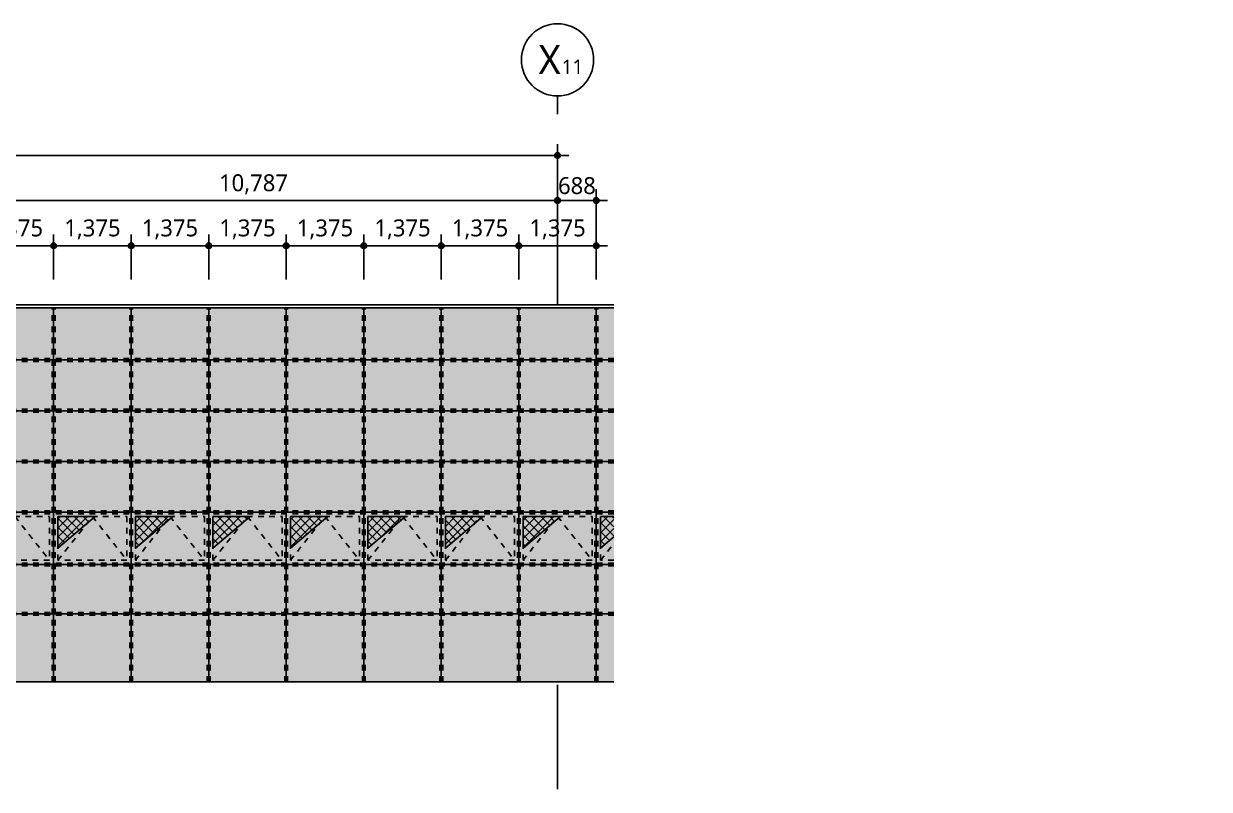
# Model space of a CAD drawing. Header units: millimetres. Extents: x 37653813 to 38677796, y 586285 to 874285.
# Drawn here: x 38656768 to 38677796, y 610018 to 623585 of the extents above; entities that cross this region are included whole.
import ezdxf
from ezdxf.enums import TextEntityAlignment as Align
from ezdxf.xclip import XClip

# ---------------------------------------------------------------- set-up
doc = ezdxf.new("R2010")
doc.units = ezdxf.units.MM
doc.header["$LTSCALE"] = 1000
doc.header["$MEASUREMENT"] = 0
doc.header["$XCLIPFRAME"] = 0
doc.header["$PDSIZE"] = -10
doc.linetypes.add('CENTER', pattern=[2, 1.25, -0.25, 0.25, -0.25])
doc.linetypes.add('HIDDEN', pattern=[2, 1, -1])
doc.layers.get('0').update_dxf_attribs({"linetype": 'CONTINUOUS'})
doc.layers.get('Defpoints').update_dxf_attribs({"color": 161, "linetype": 'CONTINUOUS'})
for name, color, linetype in [('CEN(ST)', 1, 'CENTER'), ('dim0', 7, 'CONTINUOUS'), ('hatch', 8, 'CONTINUOUS'), ('SYM(AXIS)', 7, 'CONTINUOUS'), ('TEXT(AXIS)', 2, 'CONTINUOUS'), ('WIN(커튼월)_외부', 4, 'CONTINUOUS'), ('WIN(커튼월_HID)_외부', 252, 'HIDDEN'), ('WIN_3(커튼월)_외부', 252, 'HIDDEN')]:
    doc.layers.add(name, color=color, linetype=linetype)
doc.layers.add('먹-WIN(커튼월)', color=7, linetype='CONTINUOUS', true_color=0xe0f2ff)
doc.styles.add('나눔바른고딕', font='NanumBarunGothic.ttf')
doc.dimstyles.new('A1-100', dxfattribs={"dimtxt": 3, "dimasz": 1, "dimexe": 2, "dimexo": 2, "dimgap": 1, "dimtad": 1, "dimdec": 0, "dimzin": 12, "dimdsep": 46, "dimlunit": 6, "dimtxsty": '나눔바른고딕', "dimblk1": 'DIMDOT', "dimblk2": 'DIMDOT', "dimsah": 1, "dimcen": -1, "dimdle": 2, "dimclrd": 256, "dimclre": 256, "dimclrt": 3, "dimadec": 0, "dimazin": 0, "dimtfac": 1, "dimtdec": 0, "dimtix": 1, "dimtmove": 2, "dimatfit": 3, "dimldrblk": 'DIMDOT', "dimfxl": 1, "dimtvp": 1, "dimtolj": 1, "dimtzin": 12, "dimlwd": -1, "dimlwe": -1, "dimarcsym": 0})

# ---------------------------------------------------------------- blocks, each defined once
blk = doc.blocks.new('DIMDOT')
at = {"linetype": 'Continuous'}
for p, q in [((-2, 0), (2, 0)), ((0, -2), (0, 2))]:
    blk.add_line(p, q, dxfattribs=at)
for radius in [0.5, 0.25]:
    blk.add_circle((0, 0), radius, dxfattribs=at)
blk = doc.blocks.new('*D298')
at = {"layer": 'Defpoints', "color": 0, "transparency": 16777216}
for p in [(38666236.51168856, 621251.6939037293), (38611236.51168855, 618851.693903728), (38666236.51168856, 618851.693903728)]:
    blk.add_point(p, dxfattribs=at)
at = {"layer": 'dim0', "transparency": 16777216}
for p, q in [((38611236.51168855, 619051.693903728), (38611236.51168855, 621451.6939037293)), ((38666236.51168856, 619051.693903728), (38666236.51168856, 621451.6939037293)), ((38611336.51168855, 621251.6939037293), (38666136.51168856, 621251.6939037293))]:
    blk.add_line(p, q, dxfattribs=at)
at = {"layer": 'dim0', "transparency": 16777216, "xscale": 100, "yscale": 100, "zscale": 100, "rotation": 180}
blk.add_blockref('DIMDOT', (38611236.51168855, 621251.6939037293), dxfattribs=at)
at = {"layer": 'dim0', "transparency": 16777216, "xscale": 100, "yscale": 100, "zscale": 100}
blk.add_blockref('DIMDOT', (38666236.51168856, 621251.6939037293), dxfattribs=at)
at = {"layer": 'dim0', "color": 3, "transparency": 16777216, "insert": (38638736.51168856, 621539.3499370164), "char_height": 300, "attachment_point": 5, "style": '나눔바른고딕'}
blk.add_mtext('\\A1;55,000', dxfattribs=at)
blk = doc.blocks.new('*D300')
at = {"layer": 'Defpoints', "color": 0, "transparency": 16777216}
for p in [(38666236.51168856, 620451.693903728), (38666236.51168856, 618851.6939037271), (38666924.01168856, 618851.6939037277)]:
    blk.add_point(p, dxfattribs=at)
at = {"layer": 'dim0', "transparency": 16777216}
for p, q in [((38666236.51168856, 619051.6939037271), (38666236.51168856, 620651.693903728)), ((38666924.01168856, 619051.6939037277), (38666924.01168856, 620651.693903728)), ((38666136.51168856, 620451.693903728), (38666036.51168856, 620451.693903728)), ((38666924.01168856, 620451.693903728), (38666236.51168856, 620451.693903728)), ((38667024.01168856, 620451.693903728), (38667124.01168856, 620451.693903728))]:
    blk.add_line(p, q, dxfattribs=at)
at = {"layer": 'dim0', "transparency": 16777216, "xscale": 100, "yscale": 100, "zscale": 100}
blk.add_blockref('DIMDOT', (38666236.51168856, 620451.693903728), dxfattribs=at)
at = {"layer": 'dim0', "transparency": 16777216, "xscale": 100, "yscale": 100, "zscale": 100, "rotation": 180}
blk.add_blockref('DIMDOT', (38666924.01168856, 620451.693903728), dxfattribs=at)
at = {"layer": 'dim0', "color": 3, "transparency": 16777216, "insert": (38666580.26168856, 620714.1765666961), "char_height": 300, "attachment_point": 5, "style": '나눔바른고딕'}
blk.add_mtext('\\A1;688', dxfattribs=at)
blk = doc.blocks.new('A$C2F20087E')
at = {"layer": 'SYM(AXIS)'}
blk.add_line((600.0000756429507, -3.89362685382e-05), (600.0000756434165, 299.9999610639643), dxfattribs=at)
blk.add_circle((600.0000756429507, 899.9999610637316), 600, dxfattribs=at)
blk = doc.blocks.new('*D302')
at = {"layer": 'Defpoints', "color": 0, "transparency": 16777216}
for p in [(38655449.13594547, 620451.693903728), (38655449.13594547, 618851.6939037271), (38666236.51168855, 618851.6939037277)]:
    blk.add_point(p, dxfattribs=at)
at = {"layer": 'dim0', "transparency": 16777216}
for p, q in [((38655449.13594547, 619051.6939037271), (38655449.13594547, 620651.693903728)), ((38666236.51168855, 619051.6939037277), (38666236.51168855, 620651.693903728)), ((38666136.51168855, 620451.693903728), (38655549.13594547, 620451.693903728))]:
    blk.add_line(p, q, dxfattribs=at)
at = {"layer": 'dim0', "transparency": 16777216, "xscale": 100, "yscale": 100, "zscale": 100, "rotation": 180}
blk.add_blockref('DIMDOT', (38655449.13594547, 620451.693903728), dxfattribs=at)
at = {"layer": 'dim0', "transparency": 16777216, "xscale": 100, "yscale": 100, "zscale": 100}
blk.add_blockref('DIMDOT', (38666236.51168855, 620451.693903728), dxfattribs=at)
at = {"layer": 'dim0', "color": 3, "transparency": 16777216, "insert": (38660842.82381701, 620739.3499370151), "char_height": 300, "attachment_point": 5, "style": '나눔바른고딕'}
blk.add_mtext('\\A1;10,787', dxfattribs=at)
blk = doc.blocks.new('A$C2DB153E7')
at = {"layer": 'hatch'}
h = blk.add_hatch(dxfattribs=at)
h.set_pattern_fill('_USER', color=252, scale=112.5, angle=45, double=1, pattern_type=0)
h.set_pattern_definition([(44.99999999999999, (-5906.3366872482, -13786.875), (-79.5495128834866, 79.5495128834866), []), (135, (-5906.3366872482, -13786.875), (-79.5495128834866, -79.5495128834866), [])])
h.paths.add_polyline_path([(662.5000000037253, 0), (-7.450580596923828e-09, -562.5), (-7.450580596923828e-09, 0)])
at = {"layer": 'hatch', "color": 252}
blk.add_lwpolyline([(662.5000000037253, 0), (-7.450580596923828e-09, -562.5), (-7.450580596923828e-09, 0)], close=True, dxfattribs=at)
blk = doc.blocks.new('A$C26893fde')
blk.add_wipeout([(8126.9086349383, 7189.999418636842), (174351.90863494674, 7189.999418636347), (174351.90863494674, 459.99941864199354), (8126.9086349383, 459.9994186424592)])
at = {"layer": '먹-WIN(커튼월)', "ltscale": 0.1}
h = blk.add_hatch(dxfattribs=at)
h.set_pattern_fill('DOTS', color=254, scale=3000)
h.set_pattern_definition([(0, (-37795372.13502173, -766752.4705113305), (93.75, 187.5), [0, -187.5])])
h.paths.add_polyline_path([(174301.9086349458, 7139.999418635969), (8176.9086349383, 7139.999418636435), (8176.9086349383, 4389.999418637832), (174301.9086349458, 4389.999418637366)])
h = blk.add_hatch(dxfattribs=at)
h.set_pattern_fill('DOTS', color=256, scale=3000)
h.set_pattern_definition([(0, (-37795372.13502173, -769452.4705113304), (93.75, 187.5), [0, -187.5])])
h.paths.add_polyline_path([(174301.9086349458, 4389.999418637482), (8176.9086349383, 4389.999418637948), (8176.9086349383, 1689.999418637948), (174301.9086349458, 1689.999418637482)])
h = blk.add_hatch(dxfattribs=at)
h.set_pattern_fill('DOTS', color=254, scale=3000)
h.set_pattern_definition([(0, (-37795372.13502173, -772202.4705113296), (93.75, 187.5), [0, -187.5])])
h.paths.add_polyline_path([(174301.9086349458, 1689.9994186369), (8176.9086349383, 1689.999418637366), (8176.9086349383, 509.9994186453987), (174301.9086349458, 509.999418644933)])
at = {"layer": 'WIN(커튼월)_외부', "ltscale": 1000}
for p, q in [((8126.9086349383, 7189.999418636551), (174351.9086349458, 7189.999418636085)), ((8126.9086349383, 7189.999418636551), (174351.9086349458, 7189.999418636085)), ((8176.9086349383, 7139.999418636551), (174301.9086349458, 7139.999418636085)), ((109864.4086349383, 509.999418644933), (109864.4086349383, 7139.999418636551)), ((111239.4086349383, 509.999418644933), (111239.4086349383, 7139.999418636551)), ((112614.4086349383, 509.999418644933), (112614.4086349383, 7139.999418636551)), ((113989.4086349383, 509.999418644933), (113989.4086349383, 7139.999418636551)), ((115364.4086349383, 509.999418644933), (115364.4086349383, 7139.999418636551)), ((116739.4086349383, 509.999418644933), (116739.4086349383, 7139.999418636551)), ((118114.4086349383, 509.999418644933), (118114.4086349383, 7139.999418636551)), ((119489.4086349383, 509.999418644933), (119489.4086349383, 7139.999418636551)), ((8176.9086349383, 6214.999418638414), (174251.9086349458, 6214.999418637948)), ((8176.9086349383, 6214.999418638414), (174251.9086349458, 6214.999418637948)), ((8176.9086349383, 6214.999418638414), (174251.9086349458, 6214.999418637948)), ((8176.9086349383, 6214.999418638414), (174251.9086349458, 6214.999418637948)), ((8176.9086349383, 5314.999418638414), (174251.9086349458, 5314.999418637948)), ((8176.9086349383, 5314.999418638414), (174251.9086349458, 5314.999418637948)), ((8176.9086349383, 5314.999418638414), (174251.9086349458, 5314.999418637948)), ((8176.9086349383, 5314.999418638414), (174251.9086349458, 5314.999418637948)), ((8176.9086349383, 4414.999418638414), (174251.9086349458, 4414.999418637948)), ((8176.9086349383, 4414.999418638414), (174251.9086349458, 4414.999418637948)), ((8176.9086349383, 4414.999418638414), (174251.9086349458, 4414.999418637948)), ((8176.9086349383, 4414.999418638414), (174251.9086349458, 4414.999418637948)), ((8176.9086349383, 3514.999418638414), (174251.9086349458, 3514.999418637948)), ((8176.9086349383, 2589.999418638414), (174251.9086349458, 2589.999418637948)), ((8176.9086349383, 1714.999418638414), (174251.9086349458, 1714.999418637948)), ((8126.9086349383, 459.9994186458644), (174351.9086349458, 459.9994186453987)), ((8176.9086349383, 509.999418644933), (174301.9086349458, 509.9994186453987))]:
    blk.add_line(p, q, dxfattribs=at)
at = {"layer": 'WIN(커튼월_HID)_외부', "ltscale": 0.1}
for p, q in [((109839.4086349383, 509.999418644933), (109839.4086349383, 7139.999418636551)), ((109889.4086349383, 509.999418644933), (109889.4086349383, 7139.999418636551)), ((111214.4086349383, 509.999418644933), (111214.4086349383, 7139.999418636551)), ((111264.4086349383, 509.999418644933), (111264.4086349383, 7139.999418636551)), ((112589.4086349383, 509.999418644933), (112589.4086349383, 7139.999418636551)), ((112639.4086349383, 509.999418644933), (112639.4086349383, 7139.999418636551)), ((113964.4086349383, 509.999418644933), (113964.4086349383, 7139.999418636551)), ((114014.4086349383, 509.999418644933), (114014.4086349383, 7139.999418636551)), ((115339.4086349383, 509.999418644933), (115339.4086349383, 7139.999418636551)), ((115389.4086349383, 509.999418644933), (115389.4086349383, 7139.999418636551)), ((116714.4086349383, 509.999418644933), (116714.4086349383, 7139.999418636551)), ((116764.4086349383, 509.999418644933), (116764.4086349383, 7139.999418636551)), ((118089.4086349383, 509.999418644933), (118089.4086349383, 7139.999418636551)), ((118139.4086349383, 509.999418644933), (118139.4086349383, 7139.999418636551)), ((119464.4086349383, 509.999418644933), (119464.4086349383, 7139.999418636551)), ((119514.4086349383, 509.999418644933), (119514.4086349383, 7139.999418636551)), ((8171.9086349383, 6189.999418638414), (174246.9086349458, 6189.999418637017)), ((8176.9086349383, 6239.999418638414), (174251.9086349458, 6239.999418637948)), ((8171.9086349383, 5289.999418638414), (174246.9086349458, 5289.999418637017)), ((8176.9086349383, 5339.999418638414), (174251.9086349458, 5339.999418637948)), ((8176.9086349383, 4439.999418638414), (174251.9086349458, 4439.999418637948)), ((8171.9086349383, 4389.999418638414), (174246.9086349458, 4389.999418637017)), ((8176.9086349383, 3539.999418638414), (174251.9086349458, 3539.999418637948)), ((8176.9086349383, 3489.999418638414), (174251.9086349458, 3489.999418637017)), ((8176.9086349383, 2614.999418638414), (174251.9086349458, 2614.999418637948)), ((8176.9086349383, 2564.999418638414), (174251.9086349458, 2564.999418637017)), ((8176.9086349383, 1739.999418638414), (174251.9086349458, 1739.999418637948)), ((8176.9086349383, 1689.999418638414), (174251.9086349458, 1689.999418637017))]:
    blk.add_line(p, q, dxfattribs=at)
for points in [[(108564.4086349383, 3439.999418638414), (109789.4086349383, 3439.999418638414), (109789.4086349383, 2664.999418638414), (108564.4086349383, 2664.999418638414)], [(109939.4086349383, 3439.999418638414), (111164.4086349383, 3439.999418638414), (111164.4086349383, 2664.999418638414), (109939.4086349383, 2664.999418638414)], [(111314.4086349383, 3439.999418638414), (112539.4086349383, 3439.999418638414), (112539.4086349383, 2664.999418638414), (111314.4086349383, 2664.999418638414)], [(112689.4086349383, 3439.999418638414), (113914.4086349383, 3439.999418638414), (113914.4086349383, 2664.999418638414), (112689.4086349383, 2664.999418638414)], [(114064.4086349383, 3439.999418638414), (115289.4086349383, 3439.999418638414), (115289.4086349383, 2664.999418638414), (114064.4086349383, 2664.999418638414)], [(115439.4086349383, 3439.999418638414), (116664.4086349383, 3439.999418638414), (116664.4086349383, 2664.999418638414), (115439.4086349383, 2664.999418638414)], [(116814.4086349383, 3439.999418638414), (118039.4086349383, 3439.999418638414), (118039.4086349383, 2664.999418638414), (116814.4086349383, 2664.999418638414)], [(118189.4086349383, 3439.999418638414), (119414.4086349383, 3439.999418638414), (119414.4086349383, 2664.999418638414), (118189.4086349383, 2664.999418638414)], [(119564.4086349383, 3439.999418638414), (120789.4086349383, 3439.999418638414), (120789.4086349383, 2664.999418638414), (119564.4086349383, 2664.999418638414)]]:
    blk.add_lwpolyline(points, close=True, dxfattribs=at)
at = {"layer": 'WIN_3(커튼월)_외부', "ltscale": 0.1}
for points in [[(108564.4086349383, 2664.999418638414), (109176.9086349383, 3439.999418638414), (109789.4086349383, 2664.999418638414)], [(109939.4086349383, 2664.999418638414), (110551.9086349383, 3439.999418638414), (111164.4086349383, 2664.999418638414)], [(111314.4086349383, 2664.999418638414), (111926.9086349383, 3439.999418638414), (112539.4086349383, 2664.999418638414)], [(112689.4086349383, 2664.999418638414), (113301.9086349383, 3439.999418638414), (113914.4086349383, 2664.999418638414)], [(114064.4086349383, 2664.999418638414), (114676.9086349383, 3439.999418638414), (115289.4086349383, 2664.999418638414)], [(115439.4086349383, 2664.999418638414), (116051.9086349383, 3439.999418638414), (116664.4086349383, 2664.999418638414)], [(116814.4086349383, 2664.999418638414), (117426.9086349383, 3439.999418638414), (118039.4086349383, 2664.999418638414)], [(118189.4086349383, 2664.999418638414), (118801.9086349383, 3439.999418638414), (119414.4086349383, 2664.999418638414)], [(119564.4086349383, 2664.999418638414), (120176.9086349383, 3439.999418638414), (120789.4086349383, 2664.999418638414)]]:
    blk.add_lwpolyline(points, dxfattribs=at)
at = {"ltscale": 0.1}
for p in [(109939.4086349458, 3439.999418638414), (111314.4086349458, 3439.999418638414), (112689.4086349458, 3439.999418638414), (114064.4086349458, 3439.999418638414), (115439.4086349458, 3439.999418638414), (116814.4086349458, 3439.999418638414), (118189.4086349458, 3439.999418638414), (119564.4086349458, 3439.999418638414)]:
    blk.add_blockref('A$C2DB153E7', p, dxfattribs=at)
blk = doc.blocks.new('*D506')
at = {"layer": 'Defpoints', "color": 0, "transparency": 16777216}
for p in [(38657299.01168856, 619651.6939037273), (38655924.01168856, 618851.6939037273), (38657299.01168856, 618851.6939040055)]:
    blk.add_point(p, dxfattribs=at)
at = {"layer": 'dim0', "transparency": 16777216}
for p, q in [((38655924.01168856, 619051.6939037273), (38655924.01168856, 619851.6939037273)), ((38657299.01168856, 619051.6939040055), (38657299.01168856, 619851.6939037273)), ((38656024.01168856, 619651.6939037273), (38657199.01168856, 619651.6939037273))]:
    blk.add_line(p, q, dxfattribs=at)
at = {"layer": 'dim0', "transparency": 16777216, "xscale": 100, "yscale": 100, "zscale": 100, "rotation": 180}
blk.add_blockref('DIMDOT', (38655924.01168856, 619651.6939037273), dxfattribs=at)
at = {"layer": 'dim0', "transparency": 16777216, "xscale": 100, "yscale": 100, "zscale": 100}
blk.add_blockref('DIMDOT', (38657299.01168856, 619651.6939037273), dxfattribs=at)
at = {"layer": 'dim0', "color": 3, "transparency": 16777216, "insert": (38656611.51168856, 619939.5579813973), "char_height": 300, "attachment_point": 5, "style": '나눔바른고딕'}
blk.add_mtext('\\A1;1,375', dxfattribs=at)
blk = doc.blocks.new('*D507')
at = {"layer": 'Defpoints', "color": 0, "transparency": 16777216}
for p in [(38657299.01168856, 619651.6939037273), (38655924.01168856, 618851.6939037273), (38657299.01168856, 618851.6939040055)]:
    blk.add_point(p, dxfattribs=at)
at = {"layer": 'dim0', "transparency": 16777216}
for p, q in [((38655924.01168856, 619051.6939037273), (38655924.01168856, 619851.6939037273)), ((38657299.01168856, 619051.6939040055), (38657299.01168856, 619851.6939037273)), ((38656024.01168856, 619651.6939037273), (38657199.01168856, 619651.6939037273))]:
    blk.add_line(p, q, dxfattribs=at)
at = {"layer": 'dim0', "transparency": 16777216, "xscale": 100, "yscale": 100, "zscale": 100, "rotation": 180}
blk.add_blockref('DIMDOT', (38655924.01168856, 619651.6939037273), dxfattribs=at)
at = {"layer": 'dim0', "transparency": 16777216, "xscale": 100, "yscale": 100, "zscale": 100}
blk.add_blockref('DIMDOT', (38657299.01168856, 619651.6939037273), dxfattribs=at)
at = {"layer": 'dim0', "color": 3, "transparency": 16777216, "insert": (38656611.51168856, 619939.5579813973), "char_height": 300, "attachment_point": 5, "style": '나눔바른고딕'}
blk.add_mtext('\\A1;1,375', dxfattribs=at)
blk = doc.blocks.new('*D508')
at = {"layer": 'Defpoints', "color": 0, "transparency": 16777216}
for p in [(38658674.01168856, 619651.6939037273), (38657299.01168856, 618851.6939037273), (38658674.01168856, 618851.6939040055)]:
    blk.add_point(p, dxfattribs=at)
at = {"layer": 'dim0', "transparency": 16777216}
for p, q in [((38657299.01168856, 619051.6939037273), (38657299.01168856, 619851.6939037273)), ((38658674.01168856, 619051.6939040055), (38658674.01168856, 619851.6939037273)), ((38657399.01168856, 619651.6939037273), (38658574.01168856, 619651.6939037273))]:
    blk.add_line(p, q, dxfattribs=at)
at = {"layer": 'dim0', "transparency": 16777216, "xscale": 100, "yscale": 100, "zscale": 100, "rotation": 180}
blk.add_blockref('DIMDOT', (38657299.01168856, 619651.6939037273), dxfattribs=at)
at = {"layer": 'dim0', "transparency": 16777216, "xscale": 100, "yscale": 100, "zscale": 100}
blk.add_blockref('DIMDOT', (38658674.01168856, 619651.6939037273), dxfattribs=at)
at = {"layer": 'dim0', "color": 3, "transparency": 16777216, "insert": (38657986.51168856, 619939.5579813973), "char_height": 300, "attachment_point": 5, "style": '나눔바른고딕'}
blk.add_mtext('\\A1;1,375', dxfattribs=at)
blk = doc.blocks.new('*D509')
at = {"layer": 'Defpoints', "color": 0, "transparency": 16777216}
for p in [(38658674.01168856, 619651.6939037273), (38657299.01168856, 618851.6939037273), (38658674.01168856, 618851.6939040055)]:
    blk.add_point(p, dxfattribs=at)
at = {"layer": 'dim0', "transparency": 16777216}
for p, q in [((38657299.01168856, 619051.6939037273), (38657299.01168856, 619851.6939037273)), ((38658674.01168856, 619051.6939040055), (38658674.01168856, 619851.6939037273)), ((38657399.01168856, 619651.6939037273), (38658574.01168856, 619651.6939037273))]:
    blk.add_line(p, q, dxfattribs=at)
at = {"layer": 'dim0', "transparency": 16777216, "xscale": 100, "yscale": 100, "zscale": 100, "rotation": 180}
blk.add_blockref('DIMDOT', (38657299.01168856, 619651.6939037273), dxfattribs=at)
at = {"layer": 'dim0', "transparency": 16777216, "xscale": 100, "yscale": 100, "zscale": 100}
blk.add_blockref('DIMDOT', (38658674.01168856, 619651.6939037273), dxfattribs=at)
at = {"layer": 'dim0', "color": 3, "transparency": 16777216, "insert": (38657986.51168856, 619939.5579813973), "char_height": 300, "attachment_point": 5, "style": '나눔바른고딕'}
blk.add_mtext('\\A1;1,375', dxfattribs=at)
blk = doc.blocks.new('*D510')
at = {"layer": 'Defpoints', "color": 0, "transparency": 16777216}
for p in [(38660049.01168856, 619651.6939037273), (38658674.01168856, 618851.6939037273), (38660049.01168856, 618851.6939040055)]:
    blk.add_point(p, dxfattribs=at)
at = {"layer": 'dim0', "transparency": 16777216}
for p, q in [((38658674.01168856, 619051.6939037273), (38658674.01168856, 619851.6939037273)), ((38660049.01168856, 619051.6939040055), (38660049.01168856, 619851.6939037273)), ((38658774.01168856, 619651.6939037273), (38659949.01168856, 619651.6939037273))]:
    blk.add_line(p, q, dxfattribs=at)
at = {"layer": 'dim0', "transparency": 16777216, "xscale": 100, "yscale": 100, "zscale": 100, "rotation": 180}
blk.add_blockref('DIMDOT', (38658674.01168856, 619651.6939037273), dxfattribs=at)
at = {"layer": 'dim0', "transparency": 16777216, "xscale": 100, "yscale": 100, "zscale": 100}
blk.add_blockref('DIMDOT', (38660049.01168856, 619651.6939037273), dxfattribs=at)
at = {"layer": 'dim0', "color": 3, "transparency": 16777216, "insert": (38659361.51168856, 619939.5579813973), "char_height": 300, "attachment_point": 5, "style": '나눔바른고딕'}
blk.add_mtext('\\A1;1,375', dxfattribs=at)
blk = doc.blocks.new('*D511')
at = {"layer": 'Defpoints', "color": 0, "transparency": 16777216}
for p in [(38660049.01168856, 619651.6939037273), (38658674.01168856, 618851.6939037273), (38660049.01168856, 618851.6939040055)]:
    blk.add_point(p, dxfattribs=at)
at = {"layer": 'dim0', "transparency": 16777216}
for p, q in [((38658674.01168856, 619051.6939037273), (38658674.01168856, 619851.6939037273)), ((38660049.01168856, 619051.6939040055), (38660049.01168856, 619851.6939037273)), ((38658774.01168856, 619651.6939037273), (38659949.01168856, 619651.6939037273))]:
    blk.add_line(p, q, dxfattribs=at)
at = {"layer": 'dim0', "transparency": 16777216, "xscale": 100, "yscale": 100, "zscale": 100, "rotation": 180}
blk.add_blockref('DIMDOT', (38658674.01168856, 619651.6939037273), dxfattribs=at)
at = {"layer": 'dim0', "transparency": 16777216, "xscale": 100, "yscale": 100, "zscale": 100}
blk.add_blockref('DIMDOT', (38660049.01168856, 619651.6939037273), dxfattribs=at)
at = {"layer": 'dim0', "color": 3, "transparency": 16777216, "insert": (38659361.51168856, 619939.5579813973), "char_height": 300, "attachment_point": 5, "style": '나눔바른고딕'}
blk.add_mtext('\\A1;1,375', dxfattribs=at)
blk = doc.blocks.new('*D512')
at = {"layer": 'Defpoints', "color": 0, "transparency": 16777216}
for p in [(38661424.01168856, 619651.6939037273), (38660049.01168856, 618851.6939037273), (38661424.01168856, 618851.6939040055)]:
    blk.add_point(p, dxfattribs=at)
at = {"layer": 'dim0', "transparency": 16777216}
for p, q in [((38660049.01168856, 619051.6939037273), (38660049.01168856, 619851.6939037273)), ((38661424.01168856, 619051.6939040055), (38661424.01168856, 619851.6939037273)), ((38660149.01168856, 619651.6939037273), (38661324.01168856, 619651.6939037273))]:
    blk.add_line(p, q, dxfattribs=at)
at = {"layer": 'dim0', "transparency": 16777216, "xscale": 100, "yscale": 100, "zscale": 100, "rotation": 180}
blk.add_blockref('DIMDOT', (38660049.01168856, 619651.6939037273), dxfattribs=at)
at = {"layer": 'dim0', "transparency": 16777216, "xscale": 100, "yscale": 100, "zscale": 100}
blk.add_blockref('DIMDOT', (38661424.01168856, 619651.6939037273), dxfattribs=at)
at = {"layer": 'dim0', "color": 3, "transparency": 16777216, "insert": (38660736.51168856, 619939.5579813973), "char_height": 300, "attachment_point": 5, "style": '나눔바른고딕'}
blk.add_mtext('\\A1;1,375', dxfattribs=at)
blk = doc.blocks.new('*D513')
at = {"layer": 'Defpoints', "color": 0, "transparency": 16777216}
for p in [(38661424.01168856, 619651.6939037273), (38660049.01168856, 618851.6939037273), (38661424.01168856, 618851.6939040055)]:
    blk.add_point(p, dxfattribs=at)
at = {"layer": 'dim0', "transparency": 16777216}
for p, q in [((38660049.01168856, 619051.6939037273), (38660049.01168856, 619851.6939037273)), ((38661424.01168856, 619051.6939040055), (38661424.01168856, 619851.6939037273)), ((38660149.01168856, 619651.6939037273), (38661324.01168856, 619651.6939037273))]:
    blk.add_line(p, q, dxfattribs=at)
at = {"layer": 'dim0', "transparency": 16777216, "xscale": 100, "yscale": 100, "zscale": 100, "rotation": 180}
blk.add_blockref('DIMDOT', (38660049.01168856, 619651.6939037273), dxfattribs=at)
at = {"layer": 'dim0', "transparency": 16777216, "xscale": 100, "yscale": 100, "zscale": 100}
blk.add_blockref('DIMDOT', (38661424.01168856, 619651.6939037273), dxfattribs=at)
at = {"layer": 'dim0', "color": 3, "transparency": 16777216, "insert": (38660736.51168856, 619939.5579813973), "char_height": 300, "attachment_point": 5, "style": '나눔바른고딕'}
blk.add_mtext('\\A1;1,375', dxfattribs=at)
blk = doc.blocks.new('*D514')
at = {"layer": 'Defpoints', "color": 0, "transparency": 16777216}
for p in [(38662799.01168856, 619651.6939037273), (38661424.01168856, 618851.6939037273), (38662799.01168856, 618851.6939040055)]:
    blk.add_point(p, dxfattribs=at)
at = {"layer": 'dim0', "transparency": 16777216}
for p, q in [((38661424.01168856, 619051.6939037273), (38661424.01168856, 619851.6939037273)), ((38662799.01168856, 619051.6939040055), (38662799.01168856, 619851.6939037273)), ((38661524.01168856, 619651.6939037273), (38662699.01168856, 619651.6939037273))]:
    blk.add_line(p, q, dxfattribs=at)
at = {"layer": 'dim0', "transparency": 16777216, "xscale": 100, "yscale": 100, "zscale": 100, "rotation": 180}
blk.add_blockref('DIMDOT', (38661424.01168856, 619651.6939037273), dxfattribs=at)
at = {"layer": 'dim0', "transparency": 16777216, "xscale": 100, "yscale": 100, "zscale": 100}
blk.add_blockref('DIMDOT', (38662799.01168856, 619651.6939037273), dxfattribs=at)
at = {"layer": 'dim0', "color": 3, "transparency": 16777216, "insert": (38662111.51168856, 619939.5579813973), "char_height": 300, "attachment_point": 5, "style": '나눔바른고딕'}
blk.add_mtext('\\A1;1,375', dxfattribs=at)
blk = doc.blocks.new('*D515')
at = {"layer": 'Defpoints', "color": 0, "transparency": 16777216}
for p in [(38662799.01168856, 619651.6939037273), (38661424.01168856, 618851.6939037273), (38662799.01168856, 618851.6939040055)]:
    blk.add_point(p, dxfattribs=at)
at = {"layer": 'dim0', "transparency": 16777216}
for p, q in [((38661424.01168856, 619051.6939037273), (38661424.01168856, 619851.6939037273)), ((38662799.01168856, 619051.6939040055), (38662799.01168856, 619851.6939037273)), ((38661524.01168856, 619651.6939037273), (38662699.01168856, 619651.6939037273))]:
    blk.add_line(p, q, dxfattribs=at)
at = {"layer": 'dim0', "transparency": 16777216, "xscale": 100, "yscale": 100, "zscale": 100, "rotation": 180}
blk.add_blockref('DIMDOT', (38661424.01168856, 619651.6939037273), dxfattribs=at)
at = {"layer": 'dim0', "transparency": 16777216, "xscale": 100, "yscale": 100, "zscale": 100}
blk.add_blockref('DIMDOT', (38662799.01168856, 619651.6939037273), dxfattribs=at)
at = {"layer": 'dim0', "color": 3, "transparency": 16777216, "insert": (38662111.51168856, 619939.5579813973), "char_height": 300, "attachment_point": 5, "style": '나눔바른고딕'}
blk.add_mtext('\\A1;1,375', dxfattribs=at)
blk = doc.blocks.new('*D516')
at = {"layer": 'Defpoints', "color": 0, "transparency": 16777216}
for p in [(38664174.01168856, 619651.6939037273), (38662799.01168856, 618851.6939037273), (38664174.01168856, 618851.6939040055)]:
    blk.add_point(p, dxfattribs=at)
at = {"layer": 'dim0', "transparency": 16777216}
for p, q in [((38662799.01168856, 619051.6939037273), (38662799.01168856, 619851.6939037273)), ((38664174.01168856, 619051.6939040055), (38664174.01168856, 619851.6939037273)), ((38662899.01168856, 619651.6939037273), (38664074.01168856, 619651.6939037273))]:
    blk.add_line(p, q, dxfattribs=at)
at = {"layer": 'dim0', "transparency": 16777216, "xscale": 100, "yscale": 100, "zscale": 100, "rotation": 180}
blk.add_blockref('DIMDOT', (38662799.01168856, 619651.6939037273), dxfattribs=at)
at = {"layer": 'dim0', "transparency": 16777216, "xscale": 100, "yscale": 100, "zscale": 100}
blk.add_blockref('DIMDOT', (38664174.01168856, 619651.6939037273), dxfattribs=at)
at = {"layer": 'dim0', "color": 3, "transparency": 16777216, "insert": (38663486.51168856, 619939.5579813973), "char_height": 300, "attachment_point": 5, "style": '나눔바른고딕'}
blk.add_mtext('\\A1;1,375', dxfattribs=at)
blk = doc.blocks.new('*D517')
at = {"layer": 'Defpoints', "color": 0, "transparency": 16777216}
for p in [(38664174.01168856, 619651.6939037273), (38662799.01168856, 618851.6939037273), (38664174.01168856, 618851.6939040055)]:
    blk.add_point(p, dxfattribs=at)
at = {"layer": 'dim0', "transparency": 16777216}
for p, q in [((38662799.01168856, 619051.6939037273), (38662799.01168856, 619851.6939037273)), ((38664174.01168856, 619051.6939040055), (38664174.01168856, 619851.6939037273)), ((38662899.01168856, 619651.6939037273), (38664074.01168856, 619651.6939037273))]:
    blk.add_line(p, q, dxfattribs=at)
at = {"layer": 'dim0', "transparency": 16777216, "xscale": 100, "yscale": 100, "zscale": 100, "rotation": 180}
blk.add_blockref('DIMDOT', (38662799.01168856, 619651.6939037273), dxfattribs=at)
at = {"layer": 'dim0', "transparency": 16777216, "xscale": 100, "yscale": 100, "zscale": 100}
blk.add_blockref('DIMDOT', (38664174.01168856, 619651.6939037273), dxfattribs=at)
at = {"layer": 'dim0', "color": 3, "transparency": 16777216, "insert": (38663486.51168856, 619939.5579813973), "char_height": 300, "attachment_point": 5, "style": '나눔바른고딕'}
blk.add_mtext('\\A1;1,375', dxfattribs=at)
blk = doc.blocks.new('*D518')
at = {"layer": 'Defpoints', "color": 0, "transparency": 16777216}
for p in [(38665549.01168856, 619651.6939037273), (38664174.01168856, 618851.6939037273), (38665549.01168856, 618851.6939040055)]:
    blk.add_point(p, dxfattribs=at)
at = {"layer": 'dim0', "transparency": 16777216}
for p, q in [((38664174.01168856, 619051.6939037273), (38664174.01168856, 619851.6939037273)), ((38665549.01168856, 619051.6939040055), (38665549.01168856, 619851.6939037273)), ((38664274.01168856, 619651.6939037273), (38665449.01168856, 619651.6939037273))]:
    blk.add_line(p, q, dxfattribs=at)
at = {"layer": 'dim0', "transparency": 16777216, "xscale": 100, "yscale": 100, "zscale": 100, "rotation": 180}
blk.add_blockref('DIMDOT', (38664174.01168856, 619651.6939037273), dxfattribs=at)
at = {"layer": 'dim0', "transparency": 16777216, "xscale": 100, "yscale": 100, "zscale": 100}
blk.add_blockref('DIMDOT', (38665549.01168856, 619651.6939037273), dxfattribs=at)
at = {"layer": 'dim0', "color": 3, "transparency": 16777216, "insert": (38664861.51168856, 619939.5579813973), "char_height": 300, "attachment_point": 5, "style": '나눔바른고딕'}
blk.add_mtext('\\A1;1,375', dxfattribs=at)
blk = doc.blocks.new('*D519')
at = {"layer": 'Defpoints', "color": 0, "transparency": 16777216}
for p in [(38665549.01168856, 619651.6939037273), (38664174.01168856, 618851.6939037273), (38665549.01168856, 618851.6939040055)]:
    blk.add_point(p, dxfattribs=at)
at = {"layer": 'dim0', "transparency": 16777216}
for p, q in [((38664174.01168856, 619051.6939037273), (38664174.01168856, 619851.6939037273)), ((38665549.01168856, 619051.6939040055), (38665549.01168856, 619851.6939037273)), ((38664274.01168856, 619651.6939037273), (38665449.01168856, 619651.6939037273))]:
    blk.add_line(p, q, dxfattribs=at)
at = {"layer": 'dim0', "transparency": 16777216, "xscale": 100, "yscale": 100, "zscale": 100, "rotation": 180}
blk.add_blockref('DIMDOT', (38664174.01168856, 619651.6939037273), dxfattribs=at)
at = {"layer": 'dim0', "transparency": 16777216, "xscale": 100, "yscale": 100, "zscale": 100}
blk.add_blockref('DIMDOT', (38665549.01168856, 619651.6939037273), dxfattribs=at)
at = {"layer": 'dim0', "color": 3, "transparency": 16777216, "insert": (38664861.51168856, 619939.5579813973), "char_height": 300, "attachment_point": 5, "style": '나눔바른고딕'}
blk.add_mtext('\\A1;1,375', dxfattribs=at)
blk = doc.blocks.new('*D520')
at = {"layer": 'Defpoints', "color": 0, "transparency": 16777216}
for p in [(38666924.01168856, 619651.6939037273), (38665549.01168856, 618851.6939037273), (38666924.01168856, 618851.6939040055)]:
    blk.add_point(p, dxfattribs=at)
at = {"layer": 'dim0', "transparency": 16777216}
for p, q in [((38665549.01168856, 619051.6939037273), (38665549.01168856, 619851.6939037273)), ((38666924.01168856, 619051.6939040055), (38666924.01168856, 619851.6939037273)), ((38665649.01168856, 619651.6939037273), (38666824.01168856, 619651.6939037273))]:
    blk.add_line(p, q, dxfattribs=at)
at = {"layer": 'dim0', "transparency": 16777216, "xscale": 100, "yscale": 100, "zscale": 100, "rotation": 180}
blk.add_blockref('DIMDOT', (38665549.01168856, 619651.6939037273), dxfattribs=at)
at = {"layer": 'dim0', "transparency": 16777216, "xscale": 100, "yscale": 100, "zscale": 100}
blk.add_blockref('DIMDOT', (38666924.01168856, 619651.6939037273), dxfattribs=at)
at = {"layer": 'dim0', "color": 3, "transparency": 16777216, "insert": (38666236.51168856, 619939.5579813973), "char_height": 300, "attachment_point": 5, "style": '나눔바른고딕'}
blk.add_mtext('\\A1;1,375', dxfattribs=at)
blk = doc.blocks.new('*D521')
at = {"layer": 'Defpoints', "color": 0, "transparency": 16777216}
for p in [(38666924.01168856, 619651.6939037273), (38665549.01168856, 618851.6939037273), (38666924.01168856, 618851.6939040055)]:
    blk.add_point(p, dxfattribs=at)
at = {"layer": 'dim0', "transparency": 16777216}
for p, q in [((38665549.01168856, 619051.6939037273), (38665549.01168856, 619851.6939037273)), ((38666924.01168856, 619051.6939040055), (38666924.01168856, 619851.6939037273)), ((38665649.01168856, 619651.6939037273), (38666824.01168856, 619651.6939037273))]:
    blk.add_line(p, q, dxfattribs=at)
at = {"layer": 'dim0', "transparency": 16777216, "xscale": 100, "yscale": 100, "zscale": 100, "rotation": 180}
blk.add_blockref('DIMDOT', (38665549.01168856, 619651.6939037273), dxfattribs=at)
at = {"layer": 'dim0', "transparency": 16777216, "xscale": 100, "yscale": 100, "zscale": 100}
blk.add_blockref('DIMDOT', (38666924.01168856, 619651.6939037273), dxfattribs=at)
at = {"layer": 'dim0', "color": 3, "transparency": 16777216, "insert": (38666236.51168856, 619939.5579813973), "char_height": 300, "attachment_point": 5, "style": '나눔바른고딕'}
blk.add_mtext('\\A1;1,375', dxfattribs=at)

msp = doc.modelspace()

# ---------------------------------------------------------------- linework, layer by layer
at = {"layer": 'CEN(ST)'}
for points in [[(38666236.51168855, 621318.3605703764), (38666236.51168855, 610018.3605703898)], [(38666236.51168856, 620451.693903728), (38666236.51168856, 610018.3605703932)]]:
    msp.add_lwpolyline(points, dxfattribs=at)

# ---------------------------------------------------------------- block references
at = {"xscale": 1.066666666666667, "yscale": 1.066666666666667, "zscale": 1.066666666666667}
msp.add_blockref('A$C2F20087E', (38665596.51160787, 621985.0272785763), dxfattribs=at)

# ---------------------------------------------------------------- texts
at = {"layer": 'TEXT(AXIS)', "style": '나눔바른고딕'}
for s, height, p in [('X', 512, (38666096.09368306, 622949.2770520911)), ('11', 256, (38666500.60979047, 622821.2993697172))]:
    msp.add_text(s, height=height, dxfattribs=at).set_placement(p, align=Align.MIDDLE)

# ---------------------------------------------------------------- dimensions: what is measured, and where the dimension line sits
at = {"layer": 'dim0'}
for base, p1, p2, picture, middle in [((38666236.51168856, 621251.6939037293), (38611236.51168855, 618851.693903728), (38666236.51168856, 618851.693903728), '*D298', (38638736.51168856, 621539.3499370164)), ((38657299.01168856, 619651.6939037273), (38655924.01168856, 618851.6939037273), (38657299.01168856, 618851.6939040055), '*D506', (38656611.51168856, 619939.5579813973)), ((38657299.01168856, 619651.6939037273), (38655924.01168856, 618851.6939037273), (38657299.01168856, 618851.6939040055), '*D507', (38656611.51168856, 619939.5579813973)), ((38658674.01168856, 619651.6939037273), (38657299.01168856, 618851.6939037273), (38658674.01168856, 618851.6939040055), '*D508', (38657986.51168856, 619939.5579813973)), ((38658674.01168856, 619651.6939037273), (38657299.01168856, 618851.6939037273), (38658674.01168856, 618851.6939040055), '*D509', (38657986.51168856, 619939.5579813973)), ((38660049.01168856, 619651.6939037273), (38658674.01168856, 618851.6939037273), (38660049.01168856, 618851.6939040055), '*D510', (38659361.51168856, 619939.5579813973)), ((38660049.01168856, 619651.6939037273), (38658674.01168856, 618851.6939037273), (38660049.01168856, 618851.6939040055), '*D511', (38659361.51168856, 619939.5579813973)), ((38661424.01168856, 619651.6939037273), (38660049.01168856, 618851.6939037273), (38661424.01168856, 618851.6939040055), '*D512', (38660736.51168856, 619939.5579813973)), ((38661424.01168856, 619651.6939037273), (38660049.01168856, 618851.6939037273), (38661424.01168856, 618851.6939040055), '*D513', (38660736.51168856, 619939.5579813973)), ((38662799.01168856, 619651.6939037273), (38661424.01168856, 618851.6939037273), (38662799.01168856, 618851.6939040055), '*D514', (38662111.51168856, 619939.5579813973)), ((38662799.01168856, 619651.6939037273), (38661424.01168856, 618851.6939037273), (38662799.01168856, 618851.6939040055), '*D515', (38662111.51168856, 619939.5579813973)), ((38664174.01168856, 619651.6939037273), (38662799.01168856, 618851.6939037273), (38664174.01168856, 618851.6939040055), '*D516', (38663486.51168856, 619939.5579813973)), ((38664174.01168856, 619651.6939037273), (38662799.01168856, 618851.6939037273), (38664174.01168856, 618851.6939040055), '*D517', (38663486.51168856, 619939.5579813973)), ((38665549.01168856, 619651.6939037273), (38664174.01168856, 618851.6939037273), (38665549.01168856, 618851.6939040055), '*D518', (38664861.51168856, 619939.5579813973)), ((38665549.01168856, 619651.6939037273), (38664174.01168856, 618851.6939037273), (38665549.01168856, 618851.6939040055), '*D519', (38664861.51168856, 619939.5579813973)), ((38666924.01168856, 619651.6939037273), (38665549.01168856, 618851.6939037273), (38666924.01168856, 618851.6939040055), '*D520', (38666236.51168856, 619939.5579813973)), ((38666924.01168856, 619651.6939037273), (38665549.01168856, 618851.6939037273), (38666924.01168856, 618851.6939040055), '*D521', (38666236.51168856, 619939.5579813973))]:
    dim = msp.add_linear_dim(base=base, p1=p1, p2=p2, dimstyle='A1-100', override={"dimscale": 100}, dxfattribs=at)
    dim.commit()
    dim.dimension.update_dxf_attribs({"geometry": picture, "text_midpoint": middle})
for base, p1, p2, picture, middle in [((38655449.13594547, 620451.693903728), (38666236.51168855, 618851.6939037277), (38655449.13594547, 618851.6939037271), '*D302', (38660842.82381701, 620739.3499370151)), ((38666236.51168856, 620451.693903728), (38666924.01168856, 618851.6939037277), (38666236.51168856, 618851.6939037271), '*D300', (38666580.26168856, 620714.1765666961))]:
    dim = msp.add_linear_dim(base=base, p1=p1, p2=p2, angle=180, dimstyle='A1-100', override={"dimscale": 100}, dxfattribs=at)
    dim.commit()
    dim.dimension.update_dxf_attribs({"geometry": picture, "text_midpoint": middle})

# ---------------------------------------------------------------- next in the draw order: block references
at = {"ltscale": 0.1}
ref = msp.add_blockref('A$C26893fde', (38547434.60305362, 611411.6944851042), dxfattribs=at)
XClip(ref).set_block_clipping_path([(62901.9086349383, 459.9994186456315), (119801.90863494575, 7709.999418645864)])

doc.saveas('drawing.dxf')
